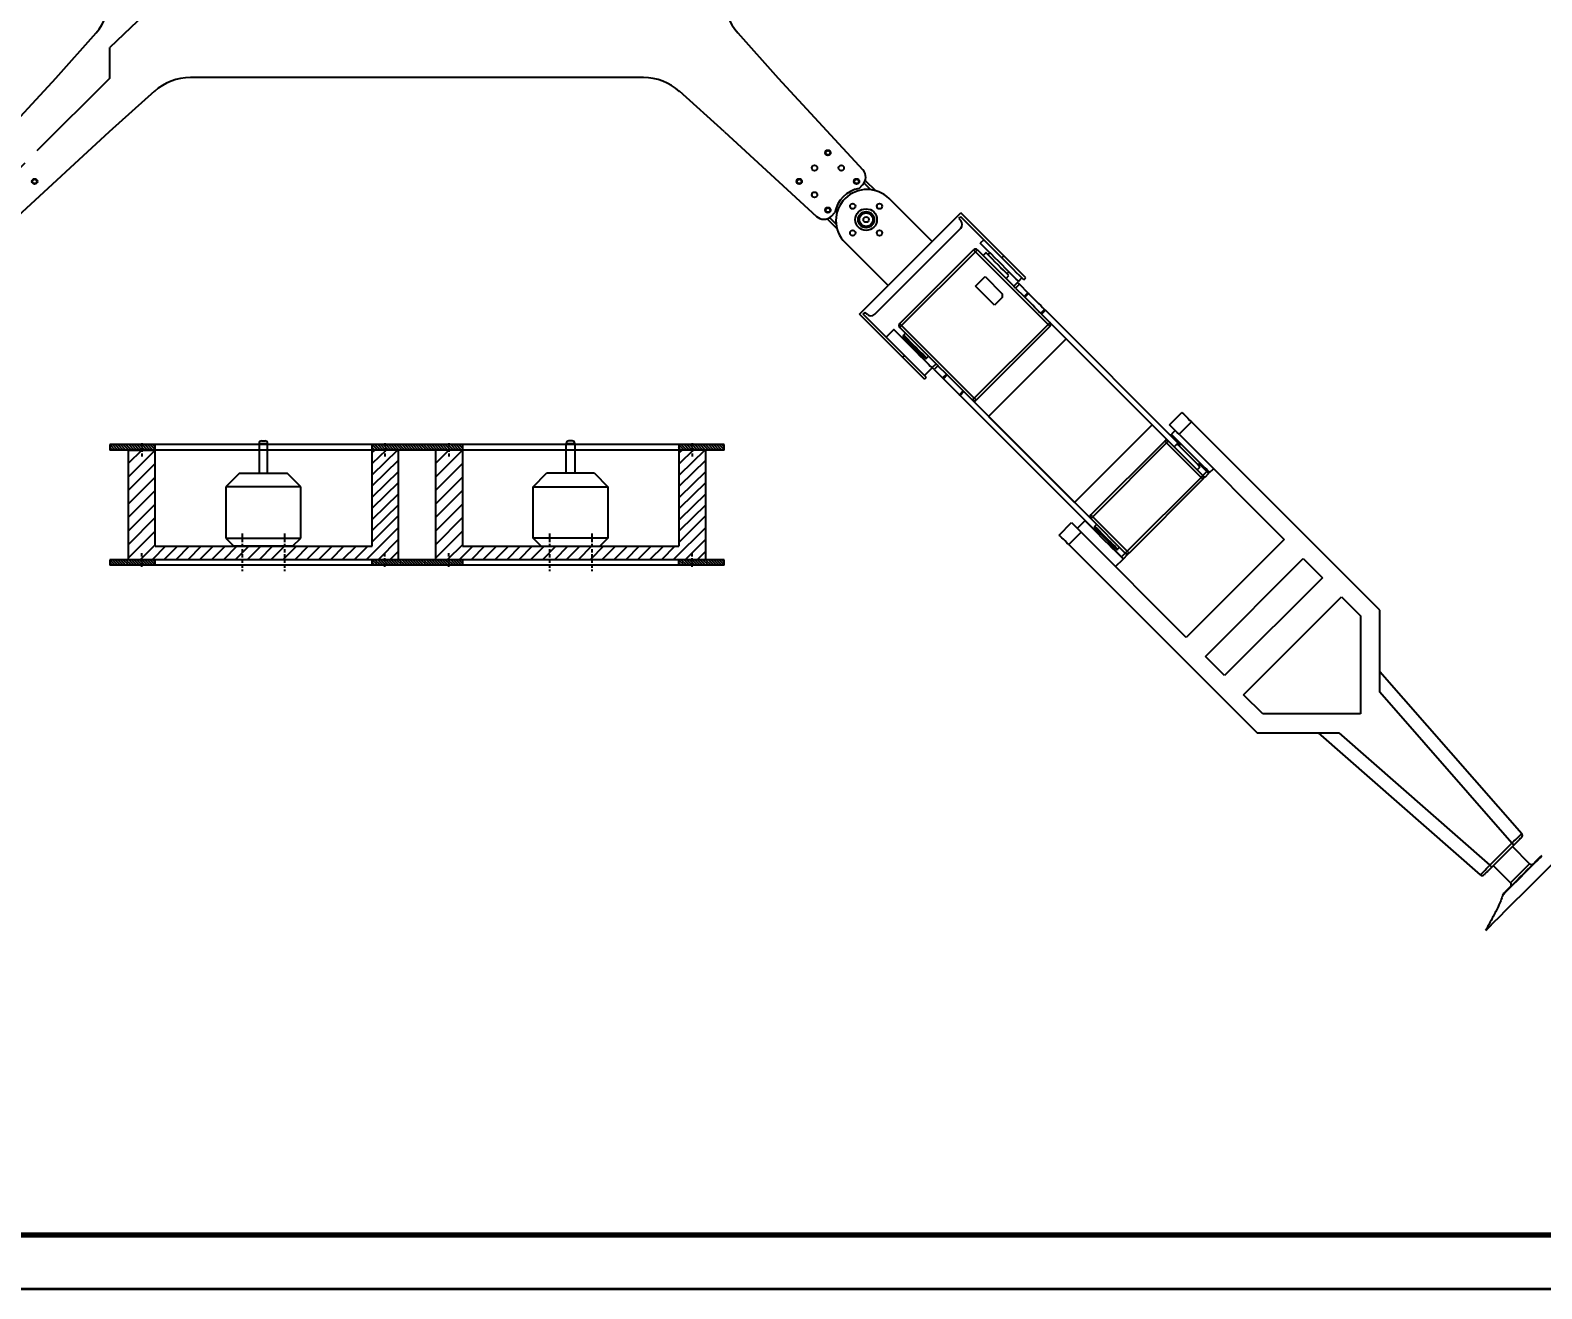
# Model space of a CAD drawing. Header units: millimetres. Extents: x 12 to 853, y 14 to 608.
# Drawn here: x 292.5 to 572.1, y 13.6 to 246.3 of the extents above; entities that cross this region are included whole.
import ezdxf
from ezdxf import colors
from ezdxf.entities.mleader import LeaderData, LeaderLine
from ezdxf.math import Vec2, Vec3

# ---------------------------------------------------------------- set-up
doc = ezdxf.new("R2010")
doc.units = ezdxf.units.MM
doc.linetypes.add('CENTER2', pattern=[28.575, 19.05, -3.175, 3.175, -3.175])
doc.linetypes.add('HIDDEN2', pattern=[4.7625, 3.175, -1.5875])
for name, color, linetype in [('中心线', 10, 'CENTER2'), ('标注', 255, 'Continuous'), ('虚线', 7, 'HIDDEN2')]:
    doc.layers.add(name, color=color, linetype=linetype)
doc.styles.get("Standard").update_dxf_attribs({"font": 'arial.ttf'})

# ---------------------------------------------------------------- blocks, each defined once
blk = doc.blocks.new('_DotSmall')
at = {"color": 0, "linetype": 'ByBlock', "const_width": 0.5}
blk.add_lwpolyline([(-0.0625, 0, 1), (0.0625, 0, 1)], format="xyb", close=True, dxfattribs=at)

msp = doc.modelspace()

# ---------------------------------------------------------------- linework, layer by layer
at = {"color": 7, "linetype": 'Continuous', "lineweight": 25}
for p, q in [((297.24, 237.43), (304.7, 245.8)), ((423.42, 245.8), (430.88, 237.43)), ((297.24, 237.43), (281.57, 220.46)), ((315.51, 235), (307.14, 227.53)), ((405.96, 237.53), (322.16, 237.53)), ((420.98, 227.53), (412.61, 235)), ((430.88, 237.43), (446.55, 220.46)), ((307.14, 227.53), (290.17, 211.87)), ((420.98, 227.53), (437.95, 211.87)), ((446.99, 218.5), (448.85, 216.64)), ((445.85, 217.04), (446.49, 217.69)), ((440.73, 211.92), (441.37, 212.57)), ((459.34, 207.2), (451.39, 215.16)), ((459.34, 207.2), (464.65, 212.51)), ((472.6, 204.55), (464.65, 212.51)), ((441.78, 209.57), (439.91, 211.43)), ((464.29, 211.45), (464.65, 211.8)), ((464.29, 211.45), (464.65, 211.09)), ((472.25, 204.2), (464.65, 211.8)), ((443.26, 207.03), (451.21, 199.07)), ((448.74, 193.77), (464.65, 209.68)), ((459.34, 207.2), (451.21, 199.07)), ((468.89, 207.56), (468.25, 206.92)), ((453.37, 192.04), (467.01, 205.68)), ((467.37, 205.33), (453.72, 191.68)), ((467.72, 205.68), (467.37, 205.33)), ((480.8, 191.9), (467.37, 205.33)), ((467.72, 205.68), (474.44, 198.97)), ((469.31, 205.15), (468.78, 204.62)), ((470.02, 205.15), (469.67, 204.8)), ((472.25, 204.2), (472.6, 204.55)), ((476.67, 200.49), (472.6, 204.55)), ((473.2, 201.26), (473.56, 201.62)), ((445.91, 193.77), (451.21, 199.07)), ((467.37, 198.97), (469.14, 200.73)), ((470.9, 195.43), (467.37, 198.97)), ((469.14, 200.73), (472.32, 197.55)), ((473.03, 200.38), (473.56, 200.91)), ((474.44, 198.97), (475.15, 199.67)), ((475.5, 199.32), (474.79, 198.61)), ((474.79, 198.61), (476.35, 197.05)), ((475.32, 199.85), (475.96, 200.49)), ((475.5, 199.32), (477.06, 197.76)), ((476.31, 200.13), (476.67, 200.49)), ((472.32, 196.84), (470.9, 195.43)), ((472.32, 197.55), (472.32, 196.84)), ((476.35, 197.05), (477.06, 197.76)), ((476.5, 196.9), (476.35, 197.05)), ((477.21, 197.61), (476.5, 196.9)), ((453.86, 185.81), (445.91, 193.77)), ((446.61, 193.77), (446.97, 194.12)), ((454.22, 186.17), (446.61, 193.77)), ((447.32, 193.77), (446.97, 194.12)), ((479.45, 193.96), (480.15, 194.66)), ((480.3, 194.52), (479.6, 193.81)), ((479.6, 193.81), (503.08, 170.33)), ((480.3, 194.52), (505.2, 169.62)), ((452.27, 190.94), (450.86, 189.53)), ((460.09, 184.61), (453.37, 191.33)), ((453.72, 191.68), (467.16, 178.25)), ((454.43, 190.27), (454.07, 189.92)), ((467.16, 178.25), (480.8, 191.9)), ((481.16, 191.54), (467.51, 177.89)), ((481.16, 192.25), (480.8, 191.9)), ((457.96, 185.67), (454.07, 189.56)), ((454.96, 188.68), (454.75, 188.47)), ((484.16, 189.24), (469.81, 174.89)), ((500.07, 173.33), (484.16, 189.24)), ((454.22, 186.17), (453.86, 185.81)), ((457.93, 181.75), (453.86, 185.81)), ((456.87, 186.34), (457.08, 186.56)), ((458.32, 185.67), (458.67, 186.03)), ((459.38, 183.9), (460.09, 184.61)), ((457.93, 182.46), (459.34, 183.87)), ((457.93, 181.75), (458.28, 182.1)), ((460.44, 184.26), (459.73, 183.55)), ((459.73, 183.55), (461.29, 181.99)), ((460.44, 184.26), (462, 182.7)), ((461.29, 181.99), (462, 182.7)), ((461.44, 181.84), (461.29, 181.99)), ((462.15, 182.55), (461.44, 181.84)), ((464.39, 178.9), (461.44, 181.84)), ((464.39, 178.9), (465.09, 179.6)), ((465.24, 179.46), (464.53, 178.75)), ((465.24, 179.46), (488.72, 155.97)), ((464.53, 178.75), (489.58, 153.71)), ((467.16, 178.25), (466.8, 177.89)), ((469.81, 174.89), (485.72, 158.98)), ((503.25, 173.33), (505.55, 175.63)), ((507.32, 173.86), (505.02, 171.57)), ((542.14, 139.04), (507.32, 173.86)), ((485.72, 158.98), (500.07, 173.33)), ((504.31, 172.27), (503.61, 171.57)), ((505.02, 171.57), (524.47, 152.12)), ((420.88, 169.66), (307.24, 169.66)), ((420.88, 168.66), (307.24, 168.66)), ((310.66, 168.66), (310.66, 148.36)), ((334.86, 169.86), (334.86, 164.36)), ((335.36, 170.36), (335.65, 170.36)), ((335.65, 170.36), (335.94, 170.36)), ((336.44, 164.36), (336.44, 169.86)), ((355.8, 150.86), (355.8, 169.66)), ((355.8, 168.66), (355.8, 169.66)), ((360.66, 148.36), (360.66, 168.66)), ((367.48, 168.66), (367.48, 148.36)), ((391.68, 164.36), (391.68, 169.86)), ((392.47, 170.36), (392.18, 170.36)), ((392.76, 170.36), (392.47, 170.36)), ((393.26, 169.86), (393.26, 164.36)), ((417.48, 148.36), (417.48, 168.66)), ((488.72, 156.68), (502.37, 170.33)), ((502.72, 169.97), (489.08, 156.33)), ((509.09, 163.61), (502.72, 169.97)), ((503.08, 170.33), (509.44, 163.96)), ((504.67, 169.8), (504.14, 169.27)), ((505.38, 169.8), (505.02, 169.44)), ((508.38, 165.03), (508.91, 165.56)), ((508.56, 165.91), (508.91, 166.26)), ((508.73, 166.09), (510.15, 164.67)), ((510.68, 164.49), (511.39, 165.2)), ((331.22, 164.36), (328.72, 161.86)), ((331.22, 164.36), (335.65, 164.36)), ((335.65, 164.36), (340.07, 164.36)), ((342.57, 161.86), (340.07, 164.36)), ((385.55, 161.86), (388.05, 164.36)), ((392.47, 164.36), (388.05, 164.36)), ((396.9, 164.36), (392.47, 164.36)), ((396.9, 164.36), (399.4, 161.86)), ((495.44, 149.96), (509.09, 163.61)), ((509.44, 163.26), (495.79, 149.61)), ((509.44, 163.96), (510.15, 164.67)), ((510.5, 164.32), (509.79, 163.61)), ((328.72, 161.86), (328.72, 152.36)), ((335.65, 161.86), (328.72, 161.86)), ((342.57, 161.86), (335.65, 161.86)), ((342.57, 152.36), (342.57, 161.86)), ((385.55, 152.36), (385.55, 161.86)), ((385.55, 161.86), (392.47, 161.86)), ((392.47, 161.86), (399.4, 161.86)), ((399.4, 161.86), (399.4, 152.36)), ((482.85, 152.93), (485.15, 155.23)), ((485.15, 155.23), (486.92, 153.46)), ((487.63, 155.59), (486.21, 154.17)), ((495.09, 149.61), (488.72, 155.97)), ((489.08, 156.33), (495.44, 149.96)), ((489.78, 154.91), (489.43, 154.56)), ((493.32, 150.32), (489.43, 154.21)), ((328.72, 152.36), (330.22, 150.86)), ((328.72, 152.36), (335.65, 152.36)), ((335.65, 152.36), (342.57, 152.36)), ((341.07, 150.86), (342.57, 152.36)), ((387.05, 150.86), (385.55, 152.36)), ((392.47, 152.36), (385.55, 152.36)), ((399.4, 152.36), (392.47, 152.36)), ((399.4, 152.36), (397.9, 150.86)), ((486.92, 153.46), (484.62, 151.17)), ((484.62, 151.17), (519.45, 116.34)), ((506.37, 134.02), (486.92, 153.46)), ((489.72, 153.56), (489.58, 153.71)), ((490.31, 153.32), (490.1, 153.11)), ((492.22, 150.99), (492.44, 151.2)), ((492.26, 151.02), (492.67, 150.61)), ((524.47, 152.12), (506.37, 134.02)), ((420.88, 148.36), (307.24, 148.36)), ((335.65, 150.86), (330.22, 150.86)), ((341.07, 150.86), (335.65, 150.86)), ((355.8, 147.36), (355.8, 148.36)), ((387.05, 150.86), (392.47, 150.86)), ((392.47, 150.86), (397.9, 150.86)), ((492.82, 150.46), (494.38, 148.9)), ((493.28, 147.1), (494.7, 148.51)), ((493.67, 150.32), (494.03, 150.67)), ((494.38, 148.9), (495.09, 149.61)), ((495.44, 149.26), (494.73, 148.55)), ((509.9, 130.48), (528, 148.58)), ((528, 148.58), (531.54, 145.05)), ((420.88, 147.36), (307.24, 147.36)), ((531.54, 145.05), (513.44, 126.95)), ((516.97, 123.41), (535.07, 141.51)), ((535.07, 141.51), (538.61, 137.98)), ((538.61, 137.98), (538.61, 119.88)), ((542.14, 123.9), (542.14, 139.04)), ((513.44, 126.95), (509.9, 130.48)), ((542.14, 127.69), (568.41, 97.72)), ((520.51, 119.88), (516.97, 123.41)), ((566.61, 95.98), (542.14, 123.9)), ((538.61, 119.88), (520.51, 119.88)), ((519.45, 116.34), (534.59, 116.34)), ((560.76, 90.08), (530.8, 116.34)), ((534.59, 116.34), (562.51, 91.87)), ((562.51, 91.87), (566.61, 95.98)), ((566.97, 95.62), (562.86, 91.52)), ((569.86, 92.16), (566.68, 95.34)), ((563.15, 91.8), (566.33, 88.62))]:
    msp.add_line(p, q, dxfattribs=at)
at = {"linetype": 'Continuous', "lineweight": 25}
for p, q in [((447.97, 216.81), (446.76, 218.02)), ((440.4, 211.66), (441.61, 210.44))]:
    msp.add_line(p, q, dxfattribs=at)
for p, q in [((308.24, 168.66), (307.24, 169.66)), ((307.24, 169.66), (307.24, 168.66)), ((307.74, 168.66), (307.24, 169.16)), ((308.74, 168.66), (307.74, 169.66)), ((309.24, 168.66), (308.24, 169.66)), ((309.74, 168.66), (308.74, 169.66)), ((310.24, 168.66), (309.24, 169.66)), ((310.74, 168.66), (309.74, 169.66)), ((311.24, 168.66), (310.24, 169.66)), ((310.66, 168.66), (315.66, 168.66)), ((313.16, 168.66), (310.66, 166.16)), ((315.66, 168.66), (310.66, 163.66)), ((311.74, 168.66), (310.74, 169.66)), ((312.24, 168.66), (311.24, 169.66)), ((312.74, 168.66), (311.74, 169.66)), ((313.24, 168.66), (312.24, 169.66)), ((313.74, 168.66), (312.74, 169.66)), ((314.24, 168.66), (313.24, 169.66)), ((314.74, 168.66), (313.74, 169.66)), ((315.24, 168.66), (314.24, 169.66)), ((315.66, 168.74), (314.74, 169.66)), ((315.66, 169.24), (315.24, 169.66)), ((315.66, 150.86), (315.66, 169.66)), ((334.86, 169.86), (336.44, 169.86)), ((356.8, 168.66), (355.8, 169.66)), ((356.3, 168.66), (355.8, 169.16)), ((360.47, 168.66), (355.8, 164.1)), ((356.24, 168.66), (355.8, 168.24)), ((358.35, 168.66), (355.8, 166.17)), ((357.3, 168.66), (356.3, 169.66)), ((357.8, 168.66), (356.8, 169.66)), ((358.3, 168.66), (357.3, 169.66)), ((358.8, 168.66), (357.8, 169.66)), ((359.3, 168.66), (358.3, 169.66)), ((359.8, 168.66), (358.8, 169.66)), ((360.3, 168.66), (359.3, 169.66)), ((360.8, 168.66), (359.8, 169.66)), ((361.3, 168.66), (360.3, 169.66)), ((361.8, 168.66), (360.8, 169.66)), ((362.3, 168.66), (361.3, 169.66)), ((362.8, 168.66), (361.8, 169.66)), ((363.3, 168.66), (362.3, 169.66)), ((363.8, 168.66), (362.8, 169.66)), ((364.3, 168.66), (363.3, 169.66)), ((364.8, 168.66), (363.8, 169.66)), ((365.3, 168.66), (364.3, 169.66)), ((365.8, 168.66), (364.8, 169.66)), ((366.3, 168.66), (365.3, 169.66)), ((366.8, 168.66), (365.8, 169.66)), ((367.3, 168.66), (366.3, 169.66)), ((367.8, 168.66), (366.8, 169.66)), ((368.3, 168.66), (367.3, 169.66)), ((369.98, 168.66), (367.48, 166.16)), ((372.48, 168.66), (367.48, 163.66)), ((368.8, 168.66), (367.8, 169.66)), ((369.3, 168.66), (368.3, 169.66)), ((369.8, 168.66), (368.8, 169.66)), ((370.3, 168.66), (369.3, 169.66)), ((370.8, 168.66), (369.8, 169.66)), ((371.3, 168.66), (370.3, 169.66)), ((371.8, 168.66), (370.8, 169.66)), ((372.3, 168.66), (371.3, 169.66)), ((372.48, 168.98), (371.8, 169.66)), ((372.48, 169.48), (372.3, 169.66)), ((372.48, 169.66), (372.48, 150.86)), ((372.48, 169.66), (372.48, 168.66)), ((391.68, 169.86), (393.26, 169.86)), ((413.46, 168.66), (412.46, 169.66)), ((412.96, 168.66), (412.46, 169.16)), ((412.48, 169.66), (412.48, 150.86)), ((417.29, 168.66), (412.62, 164.1)), ((415.18, 168.66), (412.62, 166.17)), ((413.06, 168.66), (412.62, 168.24)), ((413.96, 168.66), (412.96, 169.66)), ((414.46, 168.66), (413.46, 169.66)), ((414.96, 168.66), (413.96, 169.66)), ((415.46, 168.66), (414.46, 169.66)), ((415.96, 168.66), (414.96, 169.66)), ((416.46, 168.66), (415.46, 169.66)), ((416.96, 168.66), (415.96, 169.66)), ((417.46, 168.66), (416.46, 169.66)), ((417.96, 168.66), (416.96, 169.66)), ((418.46, 168.66), (417.46, 169.66)), ((418.96, 168.66), (417.96, 169.66)), ((419.46, 168.66), (418.46, 169.66)), ((419.96, 168.66), (418.96, 169.66)), ((420.46, 168.66), (419.46, 169.66)), ((420.88, 168.74), (419.96, 169.66)), ((420.88, 169.24), (420.46, 169.66)), ((420.88, 168.66), (420.88, 169.66)), ((315.66, 166.16), (310.66, 161.16)), ((360.66, 166.78), (355.8, 162.04)), ((372.48, 166.16), (367.48, 161.16)), ((417.48, 166.78), (412.62, 162.04)), ((315.66, 163.66), (310.66, 158.66)), ((360.66, 164.71), (355.8, 159.97)), ((360.66, 162.64), (355.8, 157.9)), ((372.48, 163.66), (367.48, 158.66)), ((417.48, 164.71), (412.62, 159.97)), ((417.48, 162.64), (412.62, 157.9)), ((315.66, 161.16), (310.66, 156.16)), ((360.66, 160.58), (355.8, 155.84)), ((372.48, 161.16), (367.48, 156.16)), ((417.48, 160.58), (412.62, 155.84)), ((315.66, 158.66), (310.66, 153.66)), ((360.66, 158.51), (355.8, 153.77)), ((372.48, 158.66), (367.48, 153.66)), ((417.48, 158.51), (412.62, 153.77)), ((315.66, 156.16), (310.66, 151.16)), ((360.66, 154.36), (354.66, 148.36)), ((360.66, 156.56), (355.8, 151.7)), ((372.48, 156.16), (367.48, 151.16)), ((417.48, 154.36), (411.48, 148.36)), ((417.48, 156.56), (412.62, 151.7)), ((315.66, 153.66), (310.66, 148.66)), ((315.66, 151.16), (312.86, 148.36)), ((360.66, 152.16), (356.86, 148.36)), ((372.48, 153.66), (367.48, 148.66)), ((372.48, 151.16), (369.68, 148.36)), ((417.48, 152.16), (413.68, 148.36)), ((308.24, 147.36), (307.24, 148.36)), ((307.24, 148.36), (307.24, 147.36)), ((308.74, 147.36), (307.74, 148.36)), ((309.24, 147.36), (308.24, 148.36)), ((309.74, 147.36), (308.74, 148.36)), ((310.24, 147.36), (309.24, 148.36)), ((310.74, 147.36), (309.74, 148.36)), ((311.24, 147.36), (310.24, 148.36)), ((311.74, 147.36), (310.74, 148.36)), ((312.24, 147.36), (311.24, 148.36)), ((312.74, 147.36), (311.74, 148.36)), ((313.24, 147.36), (312.24, 148.36)), ((313.74, 147.36), (312.74, 148.36)), ((314.24, 147.36), (313.24, 148.36)), ((314.74, 147.36), (313.74, 148.36)), ((315.24, 147.36), (314.24, 148.36)), ((315.66, 147.44), (314.74, 148.36)), ((317.56, 150.86), (315.06, 148.36)), ((315.66, 147.94), (315.24, 148.36)), ((315.66, 150.86), (355.8, 150.86)), ((315.66, 147.36), (315.66, 148.36)), ((319.76, 150.86), (317.26, 148.36)), ((321.96, 150.86), (319.46, 148.36)), ((324.16, 150.86), (321.66, 148.36)), ((326.36, 150.86), (323.86, 148.36)), ((328.56, 150.86), (326.06, 148.36)), ((330.76, 150.86), (328.26, 148.36)), ((332.96, 150.86), (330.46, 148.36)), ((335.16, 150.86), (332.66, 148.36)), ((337.36, 150.86), (334.86, 148.36)), ((339.56, 150.86), (337.06, 148.36)), ((341.76, 150.86), (339.26, 148.36)), ((343.96, 150.86), (341.46, 148.36)), ((346.16, 150.86), (343.66, 148.36)), ((348.36, 150.86), (345.86, 148.36)), ((350.56, 150.86), (348.06, 148.36)), ((352.82, 150.86), (350.26, 148.36)), ((354.96, 150.86), (352.46, 148.36)), ((356.8, 147.36), (355.8, 148.36)), ((357.3, 147.36), (356.3, 148.36)), ((357.8, 147.36), (356.8, 148.36)), ((358.3, 147.36), (357.3, 148.36)), ((358.8, 147.36), (357.8, 148.36)), ((359.3, 147.36), (358.3, 148.36)), ((359.8, 147.36), (358.8, 148.36)), ((360.66, 149.96), (359.06, 148.36)), ((360.3, 147.36), (359.3, 148.36)), ((360.8, 147.36), (359.8, 148.36)), ((361.3, 147.36), (360.3, 148.36)), ((361.8, 147.36), (360.8, 148.36)), ((362.3, 147.36), (361.3, 148.36)), ((362.8, 147.36), (361.8, 148.36)), ((363.3, 147.36), (362.3, 148.36)), ((363.8, 147.36), (362.8, 148.36)), ((364.3, 147.36), (363.3, 148.36)), ((364.8, 147.36), (363.8, 148.36)), ((365.3, 147.36), (364.3, 148.36)), ((365.8, 147.36), (364.8, 148.36)), ((366.3, 147.36), (365.3, 148.36)), ((366.8, 147.36), (365.8, 148.36)), ((367.3, 147.36), (366.3, 148.36)), ((367.8, 147.36), (366.8, 148.36)), ((368.3, 147.36), (367.3, 148.36)), ((368.8, 147.36), (367.8, 148.36)), ((369.3, 147.36), (368.3, 148.36)), ((369.8, 147.36), (368.8, 148.36)), ((370.3, 147.36), (369.3, 148.36)), ((370.8, 147.36), (369.8, 148.36)), ((371.3, 147.36), (370.3, 148.36)), ((371.8, 147.36), (370.8, 148.36)), ((372.3, 147.36), (371.3, 148.36)), ((372.48, 147.68), (371.8, 148.36)), ((374.38, 150.86), (371.88, 148.36)), ((372.48, 148.18), (372.3, 148.36)), ((372.48, 150.86), (412.48, 150.86)), ((372.48, 148.36), (372.48, 147.36)), ((376.58, 150.86), (374.08, 148.36)), ((378.78, 150.86), (376.28, 148.36)), ((380.98, 150.86), (378.48, 148.36)), ((383.18, 150.86), (380.68, 148.36)), ((385.38, 150.86), (382.88, 148.36)), ((387.58, 150.86), (385.08, 148.36)), ((389.78, 150.86), (387.28, 148.36)), ((391.98, 150.86), (389.48, 148.36)), ((394.18, 150.86), (391.68, 148.36)), ((396.38, 150.86), (393.88, 148.36)), ((398.58, 150.86), (396.08, 148.36)), ((400.78, 150.86), (398.28, 148.36)), ((402.98, 150.86), (400.48, 148.36)), ((405.18, 150.86), (402.68, 148.36)), ((407.38, 150.86), (404.88, 148.36)), ((409.64, 150.86), (407.08, 148.36)), ((411.78, 150.86), (409.28, 148.36)), ((413.46, 147.36), (412.46, 148.36)), ((412.46, 148.36), (412.46, 147.36)), ((413.96, 147.36), (412.96, 148.36)), ((414.46, 147.36), (413.46, 148.36)), ((414.96, 147.36), (413.96, 148.36)), ((415.46, 147.36), (414.46, 148.36)), ((415.96, 147.36), (414.96, 148.36)), ((416.46, 147.36), (415.46, 148.36)), ((417.48, 149.96), (415.88, 148.36)), ((416.96, 147.36), (415.96, 148.36)), ((417.46, 147.36), (416.46, 148.36)), ((417.96, 147.36), (416.96, 148.36)), ((418.46, 147.36), (417.46, 148.36)), ((418.96, 147.36), (417.96, 148.36)), ((419.46, 147.36), (418.46, 148.36)), ((419.96, 147.36), (418.96, 148.36)), ((420.46, 147.36), (419.46, 148.36)), ((420.88, 147.44), (419.96, 148.36)), ((420.88, 147.94), (420.46, 148.36)), ((420.88, 147.36), (420.88, 148.36)), ((307.74, 147.36), (307.24, 147.86)), ((356.3, 147.36), (355.8, 147.86)), ((412.96, 147.36), (412.46, 147.86))]:
    msp.add_line(p, q)
at = {"color": 8, "linetype": 'Continuous', "lineweight": 25}
for p, q in [((489.58, 153.71), (489.75, 153.88)), ((489.9, 153.73), (489.72, 153.56)), ((492.67, 150.61), (492.85, 150.79)), ((492.99, 150.64), (492.82, 150.46)), ((566.33, 88.62), (569.86, 92.16))]:
    msp.add_line(p, q, dxfattribs=at)
at = {"color": 0, "lineweight": 70}
msp.add_line((37.04, 23.56), (843.04, 23.56), dxfattribs=at)
at = {"color": 0, "lineweight": 35}
msp.add_line((12.04, 13.56), (853.04, 13.56), dxfattribs=at)
at = {"color": 7, "linetype": 'Continuous', "lineweight": 25, "flags": 128}
for points in [[(475.32, 199.85), (475.31, 199.87), (475.18, 200), (474.92, 200.25), (474.56, 200.61), (474.09, 201.08), (473.54, 201.63), (472.93, 202.24), (472.28, 202.9), (471.61, 203.57), (470.94, 204.23), (470.31, 204.87), (469.73, 205.45), (469.22, 205.95), (468.81, 206.37), (468.5, 206.67), (468.31, 206.86), (468.25, 206.92)], [(467.37, 205.33), (467.3, 205.4), (467.23, 205.47), (467.17, 205.53), (467.12, 205.58), (467.07, 205.62), (467.04, 205.66), (467.02, 205.68), (467.01, 205.68)], [(473.56, 200.91), (473.49, 200.98), (473.29, 201.17), (472.98, 201.49), (472.57, 201.9), (472.09, 202.38), (471.57, 202.9), (471.04, 203.43), (470.53, 203.94), (470.08, 204.38), (469.72, 204.75), (469.46, 205), (469.33, 205.14), (469.31, 205.15)], [(476.31, 200.13), (476.3, 200.15), (476.16, 200.29), (475.89, 200.56), (475.49, 200.95), (474.99, 201.46), (474.39, 202.06), (473.72, 202.73), (472.99, 203.45), (472.25, 204.2)], [(474.79, 198.61), (474.72, 198.68), (474.66, 198.75), (474.6, 198.81), (474.54, 198.86), (474.5, 198.91), (474.47, 198.94), (474.45, 198.96), (474.44, 198.97)], [(475.15, 199.67), (475.15, 199.67), (475.17, 199.65), (475.21, 199.61), (475.25, 199.57), (475.3, 199.52), (475.36, 199.46), (475.43, 199.39), (475.5, 199.32)], [(479.45, 193.96), (479.09, 194.31), (478.73, 194.68), (478.35, 195.05), (477.97, 195.43), (477.6, 195.81), (477.22, 196.18), (476.86, 196.55), (476.5, 196.9)], [(477.06, 197.76), (477.08, 197.74), (477.1, 197.72), (477.12, 197.7), (477.14, 197.68), (477.16, 197.66), (477.17, 197.65), (477.19, 197.63), (477.21, 197.61)], [(477.21, 197.61), (477.56, 197.26), (477.93, 196.89), (478.3, 196.52), (478.68, 196.14), (479.06, 195.76), (479.44, 195.38), (479.8, 195.02), (480.15, 194.66)], [(479.6, 193.81), (479.58, 193.83), (479.56, 193.85), (479.54, 193.87), (479.52, 193.89), (479.5, 193.9), (479.48, 193.92), (479.47, 193.94), (479.45, 193.96)], [(480.15, 194.66), (480.17, 194.65), (480.19, 194.63), (480.21, 194.61), (480.23, 194.59), (480.25, 194.57), (480.26, 194.56), (480.28, 194.54), (480.3, 194.52)], [(452.27, 190.94), (452.28, 190.94), (452.37, 190.84), (452.59, 190.63), (452.92, 190.29), (453.36, 189.85), (453.88, 189.33), (454.48, 188.73), (455.12, 188.09), (455.79, 187.42), (456.46, 186.75), (457.11, 186.1), (457.71, 185.51), (458.24, 184.98), (458.68, 184.53), (459.02, 184.19), (459.24, 183.97), (459.34, 183.87), (459.34, 183.87)], [(453.72, 191.68), (453.65, 191.75), (453.59, 191.82), (453.52, 191.88), (453.47, 191.93), (453.43, 191.98), (453.39, 192.01), (453.37, 192.03), (453.37, 192.04)], [(453.72, 191.68), (453.65, 191.61), (453.59, 191.55), (453.52, 191.49), (453.47, 191.43), (453.43, 191.39), (453.39, 191.36), (453.37, 191.34), (453.37, 191.33)], [(481.16, 191.54), (481.15, 191.55), (481.13, 191.57), (481.1, 191.6), (481.05, 191.65), (481, 191.7), (480.94, 191.76), (480.87, 191.83), (480.8, 191.9)], [(458.28, 182.1), (458.26, 182.12), (458.13, 182.26), (457.86, 182.53), (457.46, 182.92), (456.96, 183.43), (456.36, 184.03), (455.68, 184.7), (454.96, 185.42), (454.22, 186.17)], [(460.09, 184.61), (460.09, 184.61), (460.11, 184.59), (460.14, 184.55), (460.19, 184.51), (460.24, 184.45), (460.3, 184.39), (460.37, 184.33), (460.44, 184.26)], [(459.73, 183.55), (459.66, 183.62), (459.6, 183.69), (459.54, 183.75), (459.48, 183.8), (459.44, 183.85), (459.4, 183.88), (459.38, 183.9), (459.38, 183.9)], [(462, 182.7), (462.02, 182.68), (462.04, 182.66), (462.06, 182.64), (462.08, 182.62), (462.09, 182.6), (462.11, 182.58), (462.13, 182.57), (462.15, 182.55)], [(462.15, 182.55), (462.5, 182.2), (462.87, 181.83), (463.24, 181.46), (463.62, 181.08), (464, 180.7), (464.37, 180.32), (464.74, 179.96), (465.09, 179.6)], [(465.09, 179.6), (465.11, 179.59), (465.13, 179.57), (465.15, 179.55), (465.17, 179.53), (465.18, 179.51), (465.2, 179.49), (465.22, 179.48), (465.24, 179.46)], [(464.53, 178.75), (464.51, 178.77), (464.5, 178.79), (464.48, 178.81), (464.46, 178.82), (464.44, 178.84), (464.42, 178.86), (464.4, 178.88), (464.39, 178.9)], [(467.51, 177.89), (467.5, 177.9), (467.48, 177.92), (467.45, 177.95), (467.41, 178), (467.35, 178.05), (467.29, 178.11), (467.23, 178.18), (467.16, 178.25)], [(505.55, 175.63), (505.59, 175.6), (505.69, 175.5), (505.85, 175.33), (506.07, 175.11), (506.34, 174.85), (506.64, 174.54), (506.98, 174.21), (507.32, 173.86)], [(505.02, 171.57), (504.68, 171.91), (504.35, 172.24), (504.04, 172.55), (503.77, 172.82), (503.55, 173.04), (503.39, 173.2), (503.29, 173.3), (503.25, 173.33)], [(510.68, 164.49), (510.67, 164.5), (510.58, 164.6), (510.35, 164.82), (510.02, 165.16), (509.57, 165.6), (509.04, 166.13), (508.44, 166.73), (507.8, 167.37), (507.13, 168.04), (506.46, 168.71), (505.82, 169.36), (505.22, 169.95), (504.69, 170.48), (504.26, 170.92), (503.92, 171.25), (503.7, 171.47), (503.61, 171.56), (503.61, 171.57)], [(502.72, 169.97), (502.65, 170.04), (502.59, 170.11), (502.53, 170.17), (502.47, 170.22), (502.43, 170.27), (502.4, 170.3), (502.38, 170.32), (502.37, 170.33)], [(502.72, 169.97), (502.79, 170.04), (502.86, 170.11), (502.92, 170.17), (502.97, 170.22), (503.02, 170.27), (503.05, 170.3), (503.07, 170.32), (503.08, 170.33)], [(508.91, 165.56), (508.87, 165.59), (508.71, 165.76), (508.42, 166.04), (508.04, 166.43), (507.57, 166.9), (507.06, 167.41), (506.52, 167.94), (506.01, 168.46), (505.54, 168.92), (505.16, 169.31), (504.87, 169.6), (504.71, 169.76), (504.67, 169.8)], [(509.44, 163.96), (509.43, 163.96), (509.41, 163.94), (509.38, 163.9), (509.34, 163.86), (509.28, 163.81), (509.22, 163.75), (509.16, 163.68), (509.09, 163.61)], [(509.44, 163.26), (509.43, 163.26), (509.41, 163.28), (509.38, 163.32), (509.34, 163.36), (509.28, 163.41), (509.22, 163.48), (509.16, 163.54), (509.09, 163.61)], [(509.79, 163.61), (509.79, 163.62), (509.77, 163.64), (509.74, 163.67), (509.69, 163.71), (509.64, 163.77), (509.58, 163.83), (509.51, 163.9), (509.44, 163.96)], [(510.15, 164.67), (510.22, 164.6), (510.28, 164.54), (510.34, 164.48), (510.4, 164.42), (510.44, 164.38), (510.47, 164.34), (510.5, 164.32), (510.5, 164.32)], [(489.08, 156.33), (489.01, 156.4), (488.94, 156.46), (488.88, 156.52), (488.83, 156.58), (488.78, 156.62), (488.75, 156.65), (488.73, 156.67), (488.72, 156.68)], [(487.63, 155.59), (487.64, 155.57), (487.77, 155.45), (488.01, 155.2), (488.38, 154.84), (488.84, 154.38)], [(488.72, 155.97), (488.73, 155.98), (488.75, 156), (488.78, 156.03), (488.83, 156.08), (488.88, 156.13), (488.94, 156.19), (489.01, 156.26), (489.08, 156.33)], [(488.84, 154.38), (489.38, 153.83), (489.99, 153.22), (490.65, 152.57), (491.32, 151.9), (491.98, 151.23), (492.62, 150.59), (493.2, 150.01), (493.71, 149.5), (494.13, 149.08), (494.44, 148.77), (494.63, 148.58), (494.7, 148.51), (494.7, 148.51)], [(484.62, 151.17), (484.28, 151.51), (483.95, 151.84), (483.64, 152.15), (483.37, 152.42), (483.15, 152.64), (482.99, 152.8), (482.89, 152.9), (482.85, 152.93)], [(489.72, 153.56), (490.08, 153.2), (490.14, 153.15)], [(492.82, 150.46), (492.8, 150.48), (492.78, 150.5), (492.76, 150.52), (492.74, 150.54), (492.72, 150.56), (492.71, 150.58), (492.69, 150.59), (492.67, 150.61)], [(494.73, 148.55), (494.73, 148.56), (494.71, 148.58), (494.67, 148.61), (494.63, 148.65), (494.58, 148.71), (494.52, 148.77), (494.45, 148.83), (494.38, 148.9)], [(495.44, 149.96), (495.37, 149.89), (495.31, 149.83), (495.24, 149.77), (495.19, 149.71), (495.15, 149.67), (495.11, 149.64), (495.09, 149.62), (495.09, 149.61)], [(495.09, 149.61), (495.16, 149.54), (495.22, 149.47), (495.28, 149.41), (495.34, 149.36), (495.38, 149.32), (495.41, 149.28), (495.43, 149.26), (495.44, 149.26)], [(495.79, 149.61), (495.79, 149.62), (495.77, 149.64), (495.73, 149.67), (495.69, 149.71), (495.64, 149.77), (495.58, 149.83), (495.51, 149.89), (495.44, 149.96)], [(578.7, 96.76), (578.71, 96.76), (578.55, 96.6), (578.06, 96.11), (577.28, 95.33), (576.22, 94.27), (574.94, 92.99), (573.47, 91.52), (571.87, 89.93), (570.22, 88.27), (568.56, 86.61), (566.97, 85.02), (565.5, 83.55), (564.21, 82.26), (563.16, 81.21), (562.37, 80.42), (561.89, 79.94), (561.73, 79.78)], [(566.61, 95.98), (566.96, 96.32), (567.3, 96.65), (567.61, 96.95), (567.88, 97.21), (568.1, 97.43), (568.27, 97.59), (568.37, 97.69), (568.41, 97.72)], [(566.97, 95.62), (566.96, 95.63), (566.94, 95.65), (566.91, 95.68), (566.86, 95.73), (566.81, 95.78), (566.75, 95.84), (566.68, 95.91), (566.61, 95.98)], [(568.38, 97.04), (568.36, 97.01), (568.28, 96.93), (568.14, 96.8), (567.97, 96.63), (567.75, 96.41), (567.51, 96.17), (567.24, 95.9), (566.97, 95.62)], [(565.02, 86.61), (565.05, 86.64), (565.21, 86.8), (565.48, 87.07), (565.86, 87.44), (566.33, 87.92), (566.88, 88.46), (567.48, 89.07), (568.12, 89.71), (568.78, 90.36), (569.42, 91), (570.02, 91.61), (570.57, 92.16), (571.04, 92.63), (571.42, 93.01), (571.69, 93.28), (571.84, 93.43), (571.88, 93.47)], [(560.76, 90.08), (560.79, 90.11), (560.87, 90.19), (561, 90.32), (561.17, 90.5), (561.38, 90.72), (561.63, 90.98), (561.91, 91.26), (562.2, 91.56), (562.51, 91.87)], [(562.86, 91.52), (562.58, 91.24), (562.32, 90.98), (562.07, 90.73), (561.86, 90.52), (561.68, 90.34), (561.55, 90.21), (561.47, 90.13), (561.44, 90.1)], [(562.86, 91.52), (562.85, 91.53), (562.83, 91.55), (562.8, 91.58), (562.76, 91.62), (562.7, 91.68), (562.64, 91.74), (562.58, 91.8), (562.51, 91.87)]]:
    msp.add_lwpolyline(points, dxfattribs=at)
at = {"color": 8, "linetype": 'Continuous', "lineweight": 25, "flags": 128}
for points in [[(454.07, 189.92), (454.09, 189.9), (454.22, 189.77), (454.48, 189.51), (454.84, 189.15), (455.29, 188.7), (455.8, 188.19), (456.33, 187.66), (456.85, 187.14), (457.33, 186.66), (457.74, 186.25), (458.06, 185.94), (458.25, 185.74), (458.32, 185.67)], [(489.43, 154.56), (489.47, 154.52), (489.63, 154.36), (489.92, 154.07), (490.3, 153.69), (490.77, 153.22), (491.29, 152.7), (491.82, 152.17), (492.33, 151.66), (492.8, 151.19), (493.19, 150.8), (493.47, 150.52), (493.64, 150.35), (493.67, 150.32)], [(572.12, 93.6), (572.08, 93.56), (571.92, 93.4), (571.64, 93.12), (571.24, 92.72), (570.74, 92.22), (570.16, 91.64), (569.52, 91), (568.85, 90.33), (568.16, 89.64), (567.48, 88.96), (566.85, 88.33), (566.27, 87.75), (565.77, 87.25), (565.37, 86.85), (565.08, 86.56), (564.92, 86.4), (564.89, 86.37)]]:
    msp.add_lwpolyline(points, dxfattribs=at)
at = {"color": 7, "linetype": 'Continuous', "lineweight": 25}
for centre, radius in [((440.07, 223.64), 0.5), ((440.07, 223.64), 0.4), ((437.6, 220.82), 0.5), ((442.55, 220.82), 0.5), ((293.35, 218.34), 0.4), ((434.77, 218.34), 0.5), ((434.77, 218.34), 0.4), ((445.38, 218.34), 0.5), ((445.38, 218.34), 0.4), ((437.6, 215.87), 0.5), ((440.07, 213.04), 0.5), ((440.07, 213.04), 0.4), ((444.67, 213.74), 0.5), ((447.15, 211.27), 2), ((447.15, 211.27), 1.5), ((447.15, 211.27), 1.25), ((449.62, 213.74), 0.5), ((444.67, 208.8), 0.5), ((449.62, 208.8), 0.5)]:
    msp.add_circle(centre, radius, dxfattribs=at)
at = {"color": 7, "linetype": 'Continuous'}
for centre in [(437.6, 220.82), (442.55, 220.82), (437.6, 215.87), (447.15, 211.27)]:
    msp.add_circle(centre, 0.5, dxfattribs=at)
at = {"color": 7, "linetype": 'Continuous', "lineweight": 25}
for centre, radius, start, end in [((297.24, 252.46), 10, 318.2732, 0), ((430.88, 252.46), 10, 180, 221.7268), ((322.16, 227.53), 10, 90, 131.7268), ((405.96, 227.53), 10, 48.2732, 90), ((445.08, 219.1), 2, 315, 42.7094), ((446.79, 211.62), 5.5, 99.9032, 170.0968), ((447.32, 211.09), 5.75, 45, 225), ((439.31, 213.34), 2, 227.2906, 315), ((463.94, 210.39), 1, 315, 45), ((467.37, 205.33), 0.5, 45, 135), ((448.03, 194.48), 1, 225, 315), ((453.72, 191.68), 0.5, 135, 225), ((480.8, 191.9), 0.5, 315, 45), ((454.25, 189.74), 0.25, 135, 225), ((458.14, 185.85), 0.25, 225, 315), ((467.16, 178.25), 0.5, 225, 315), ((335.36, 169.86), 0.5, 90, 180), ((335.94, 169.86), 0.5, 0, 90), ((392.18, 169.86), 0.5, 90, 180), ((392.76, 169.86), 0.5, 0, 90), ((502.72, 169.97), 0.5, 45, 135), ((509.09, 163.61), 0.5, 315, 45), ((489.08, 156.33), 0.5, 135, 225), ((489.61, 154.38), 0.25, 135, 225), ((493.5, 150.49), 0.25, 225, 315), ((495.44, 149.96), 0.5, 225, 315), ((568.03, 97.4), 0.5, 315, 41.2308), ((572.23, 93.11), 0.5, 103.0602, 135), ((561.09, 90.46), 0.5, 228.7692, 315), ((570.22, 92.51), 0.5, 225, 315), ((565.97, 88.27), 0.5, 315, 45), ((565.37, 86.25), 0.5, 135, 166.9398)]:
    msp.add_arc(centre, radius, start, end, dxfattribs=at)
msp.add_open_spline([(564.89, 86.37), (564.77, 86.01), (564.49, 85.13), (563.78, 83.68), (562.84, 81.84), (562.12, 80.5), (561.72, 79.78)], degree=3, knots=[0, 0, 0, 0, 0.153079, 0.376177, 0.661042, 1, 1, 1, 1], dxfattribs=at)
at = {"layer": '中心线', "linetype": 'CENTER2'}
for p, q in [((335.65, 270.03), (307.24, 243.13)), ((307.24, 237.45), (307.24, 243.13)), ((307.24, 237.45), (151.99, 82.21))]:
    msp.add_line(p, q, dxfattribs=at)
at = {"layer": '标注'}
msp.add_circle((293.35, 218.34), 0.5, dxfattribs=at)
at = {"layer": '虚线', "ltscale": 0.2}
for p, q in [((313.16, 169.94), (313.16, 167.46)), ((358.14, 169.94), (358.14, 167.46)), ((369.98, 169.94), (369.98, 167.46)), ((414.96, 169.94), (414.96, 167.46)), ((339.57, 153.21), (339.57, 146.23)), ((388.55, 153.21), (388.55, 146.23)), ((396.39, 153.21), (396.39, 146.23)), ((313.16, 147.08), (313.16, 149.56)), ((358.14, 147.08), (358.14, 149.56)), ((369.98, 147.08), (369.98, 149.56)), ((414.96, 147.08), (414.96, 149.56))]:
    msp.add_line(p, q, dxfattribs=at)
at = {"layer": '虚线', "linetype": 'HIDDEN2', "ltscale": 0.2}
msp.add_line((331.73, 153.21), (331.73, 146.23), dxfattribs=at)

# ---------------------------------------------------------------- leaders
at = {"layer": '标注'}
ml = msp.add_multileader_mtext('Standard', dxfattribs=at)
ml.set_content('13', color=256)
ml.set_leader_properties()
ml.set_arrow_properties(name='DOTSMALL')
ml.build(insert=Vec2(0, 0))
ctx = ml.context
ctx.base_point, ctx.char_height, ctx.plane_origin = Vec3(74.9, 239.22), 7, Vec3(320.36, 275.84)
ctx.text_align_type = 2
notes = []
notes.append((ctx, [(0, (1, 1, 0), (96.27, 239.22), (-1, 0), 8, [(0, [(320.36, 275.84)], 0, [])])]))
ctx.mtext.insert, ctx.mtext.alignment, ctx.mtext.flow_direction = Vec3(86.27, 242.78), 3, 5
ml = msp.add_multileader_mtext('Standard', dxfattribs=at)
ml.set_content('14', color=256)
ml.set_leader_properties()
ml.set_arrow_properties(name='DOTSMALL')
ml.build(insert=Vec2(0, 0))
ctx = ml.context
ctx.base_point, ctx.char_height, ctx.plane_origin = Vec3(74.76, 223.85), 7, Vec3(330.57, 273.55)
ctx.text_align_type = 2
notes.append((ctx, [(0, (1, 1, 0), (96.1, 223.85), (-1, 0), 8, [(0, [(330.57, 273.55)], 0, [])])]))
ctx.mtext.insert, ctx.mtext.alignment, ctx.mtext.flow_direction = Vec3(86.1, 227.35), 3, 5
for ctx, leaders in notes:
    for number, flags, end, landing, length, lines in leaders:
        leader = LeaderData()
        leader.index, (leader.has_last_leader_line, leader.has_dogleg_vector, leader.attachment_direction) = number, flags
        leader.last_leader_point, leader.dogleg_vector, leader.dogleg_length = Vec3(end), Vec3(landing), length
        for number, points, colour, breaks in lines:
            line = LeaderLine()
            line.index, line.vertices, line.color, line.breaks = number, Vec3.list(points), colors.encode_raw_color(colour), breaks
            leader.lines.append(line)
        ctx.leaders.append(leader)

doc.saveas('drawing.dxf')
